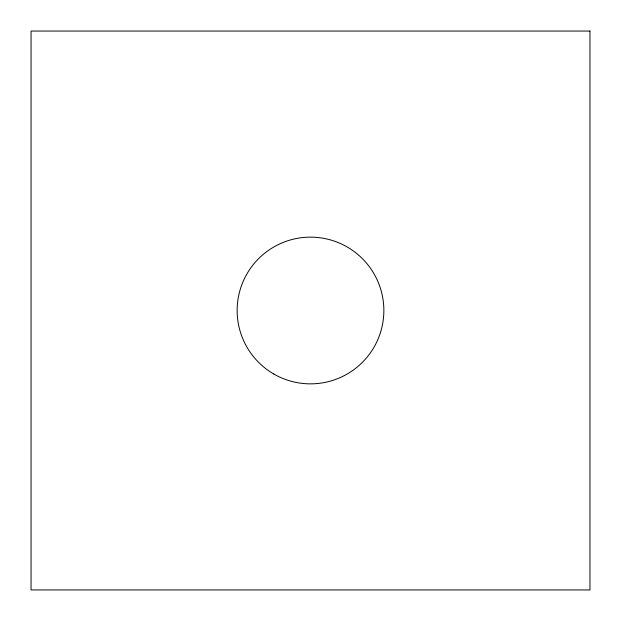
<?xml version="1.0" encoding="UTF-8"?>
<svg xmlns="http://www.w3.org/2000/svg" width="621" height="621" viewBox="0 0 621 621"><rect width="100%" height="100%" fill="white"/><g stroke="black" fill="none" stroke-linecap="round" stroke-linejoin="round"><path stroke-width="0.93" d="M589.95 31.05L31.05 31.05L31.05 589.95L589.95 589.95L589.95 31.05M273.822 374.028A73.356 73.356 0 0 0 383.856 310.5A73.356 73.356 0 0 0 273.822 246.972A73.356 73.356 0 0 0 273.822 374.028"/></g></svg>
